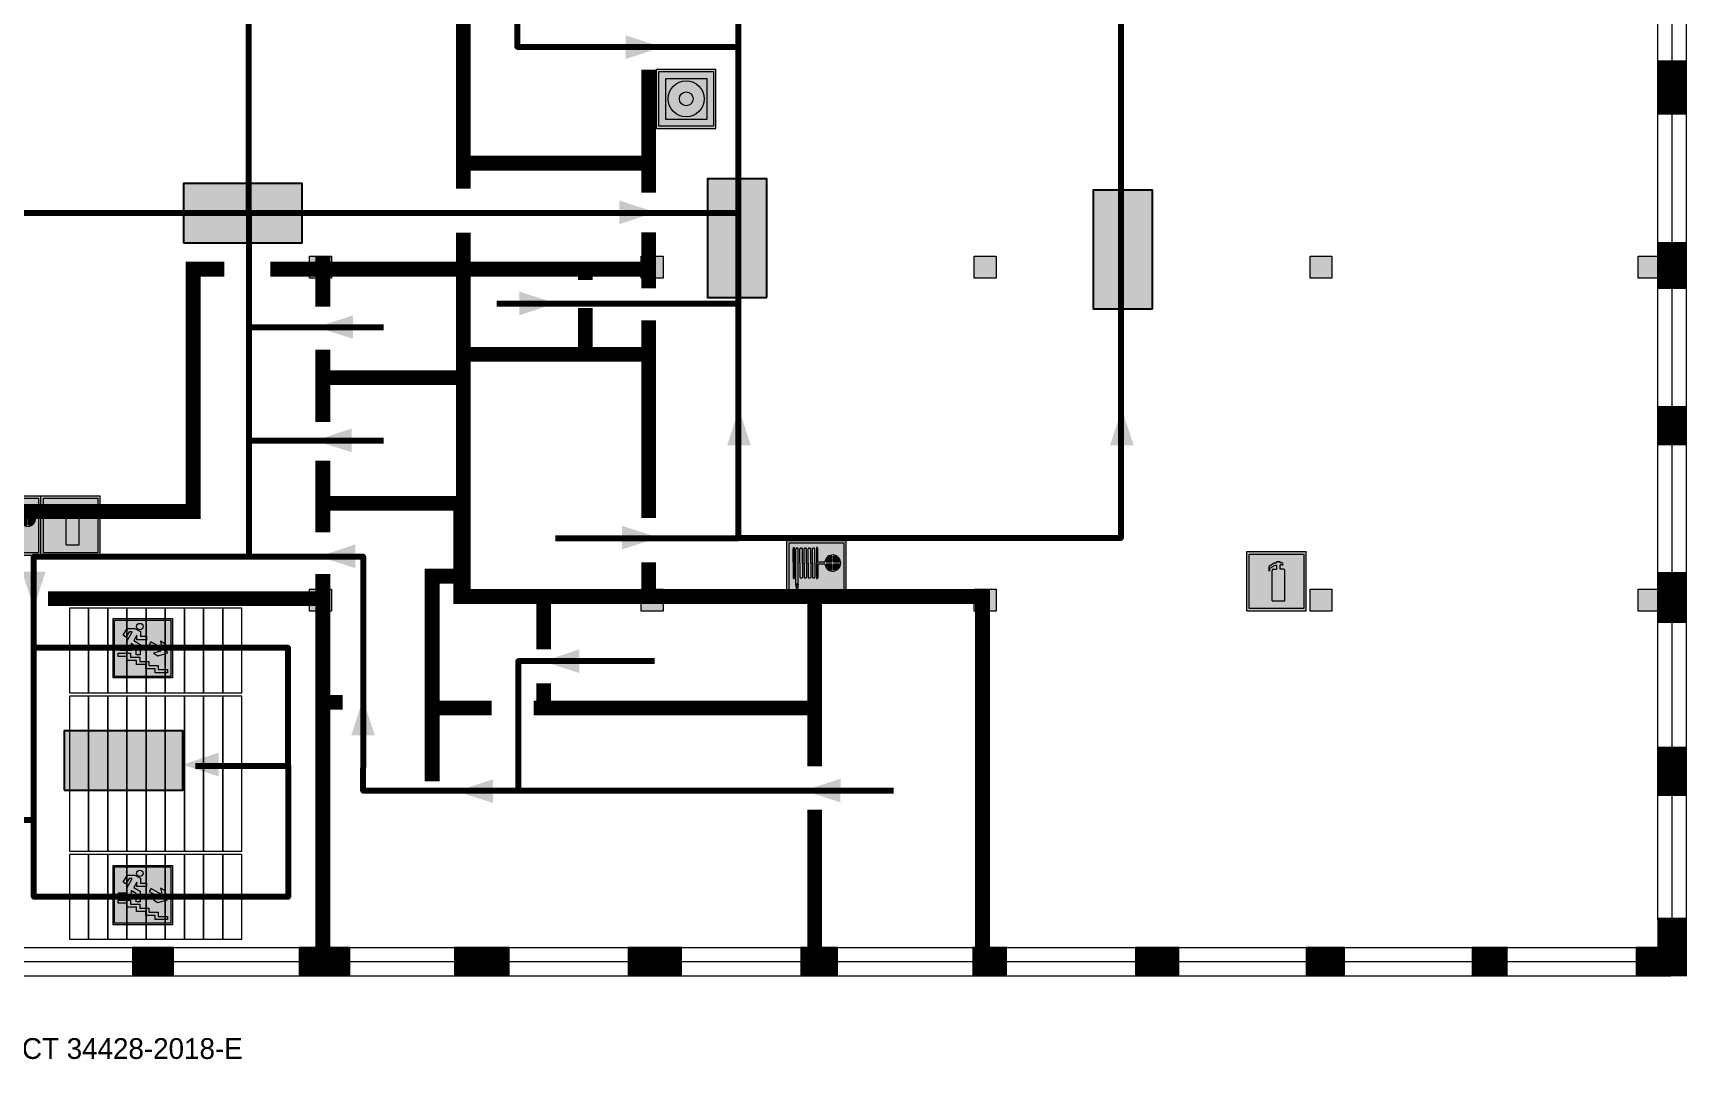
# Model space of a CAD drawing. Header units: millimetres. Extents: x 13810 to 67229, y 12374 to 21950.
# Drawn here: x 24984.7 to 25207.7, y 14562.4 to 14701.5 of the extents above; entities that cross this region are included whole.
import ezdxf

# ---------------------------------------------------------------- set-up
doc = ezdxf.new("R2010")
doc.units = ezdxf.units.MM
doc.layers.add('План_Штампы', color=7, linetype='Continuous')
doc.styles.add('обычный', font='arial.ttf')

# ---------------------------------------------------------------- blocks, each defined once
blk = doc.blocks.new('вниз')
at = {"lineweight": 0, "true_color": 0xffffff}
h = blk.add_hatch(color=7, dxfattribs=at)
h.dxf.hatch_style = 1
h.paths.add_polyline_path([(40994.51, -4472.22), (40986.51, -4472.22), (40986.51, -4480.22), (40994.51, -4480.22)])
h.paths.add_polyline_path([(40994.31, -4472.42), (40994.31, -4480.01), (40986.71, -4480.01), (40986.71, -4472.42)], flags=16)
h.paths.add_polyline_path([(40988.43, -4473.53), (40989.43, -4473.53), (40990.19, -4473.96), (40990.19, -4474.6), (40991, -4474.6), (40991, -4475.06), (40989.73, -4475.06), (40989.73, -4474.46), (40989.3, -4475.18), (40990.17, -4475.7), (40990.17, -4477.11), (40989.63, -4477.11), (40989.63, -4476.01), (40988.94, -4475.59), (40988.94, -4476.46), (40988.94, -4476.46), (40987.47, -4476.46), (40987.26, -4476.46), (40987.26, -4475.92), (40988.4, -4475.92), (40988.4, -4475.2), (40989.1, -4473.99), (40988.66, -4473.99), (40988.24, -4474.7), (40987.86, -4474.47), (40988.41, -4473.56)], flags=0)
h.paths.add_polyline_path([(40990.55, -4473.29, -1), (40989.69, -4473.29, -1)], flags=0)
h.paths.add_polyline_path([(40988.85, -4476.89), (40988.85, -4477.43), (40990.1, -4477.43), (40990.1, -4477.99), (40991.34, -4477.99), (40991.34, -4478.54), (40992.59, -4478.54), (40992.59, -4479.09), (40993.83, -4479.09), (40993.83, -4479.52), (40992.17, -4479.52), (40992.17, -4478.97), (40990.91, -4478.97), (40990.91, -4478.41), (40989.68, -4478.41), (40989.68, -4477.86), (40988.43, -4477.86), (40988.43, -4477.31), (40987.6, -4477.31), (40987.18, -4477.31), (40987.18, -4476.89)], flags=0)
h.paths.add_polyline_path([(40991.61, -4475.33), (40993.12, -4476.2), (40992.9, -4475.27), (40993.48, -4475.6), (40993.83, -4476.88), (40992.56, -4477.22), (40991.97, -4476.88), (40992.9, -4476.61), (40991.38, -4475.74), (40991.58, -4475.39)], flags=0)
h.paths.add_polyline_path([(40990.19, -4473.96), (40989.43, -4473.53), (40988.43, -4473.53), (40988.41, -4473.56), (40987.86, -4474.47), (40988.24, -4474.7), (40988.66, -4473.99), (40989.1, -4473.99), (40988.4, -4475.2), (40988.4, -4475.92), (40987.26, -4475.92), (40987.26, -4476.46), (40987.47, -4476.46), (40988.94, -4476.46), (40988.94, -4476.27), (40988.94, -4475.59), (40989.63, -4476.01), (40989.63, -4477.11), (40990.17, -4477.11), (40990.17, -4475.7), (40989.3, -4475.18), (40989.73, -4474.46), (40989.73, -4475.06), (40991, -4475.06), (40991, -4474.6), (40990.19, -4474.6)], flags=0)
h.paths.add_polyline_path([(40990.55, -4473.29, 1), (40989.69, -4473.29, 1)], flags=0)
h.paths.add_polyline_path([(40991.61, -4475.33), (40991.58, -4475.39), (40991.38, -4475.74), (40992.9, -4476.61), (40991.97, -4476.88), (40992.56, -4477.22), (40993.83, -4476.88), (40993.48, -4475.6), (40992.9, -4475.27), (40993.12, -4476.2)], flags=0)
h.paths.add_polyline_path([(40990.1, -4477.43), (40988.85, -4477.43), (40988.85, -4476.89), (40987.18, -4476.89), (40987.18, -4477.31), (40987.6, -4477.31), (40988.43, -4477.31), (40988.43, -4477.86), (40989.68, -4477.86), (40989.68, -4478.41), (40990.91, -4478.41), (40990.91, -4478.97), (40992.17, -4478.97), (40992.17, -4479.52), (40993.83, -4479.52), (40993.83, -4479.09), (40992.59, -4479.09), (40992.59, -4478.54), (40991.34, -4478.54), (40991.34, -4477.99), (40990.1, -4477.99)], flags=0)
at = {"lineweight": 0}
h = blk.add_hatch(color=126, dxfattribs=at)
h.dxf.hatch_style = 1
h.paths.add_polyline_path([(40994.31, -4472.42), (40986.71, -4472.42), (40986.71, -4480.01), (40994.31, -4480.01)])
h.paths.add_polyline_path([(40988.43, -4473.53), (40989.43, -4473.53), (40990.19, -4473.96), (40990.19, -4474.6), (40991, -4474.6), (40991, -4475.06), (40989.73, -4475.06), (40989.73, -4474.46), (40989.3, -4475.18), (40990.17, -4475.7), (40990.17, -4477.11), (40989.63, -4477.11), (40989.63, -4476.01), (40988.94, -4475.59), (40988.94, -4476.46), (40988.94, -4476.46), (40987.47, -4476.46), (40987.26, -4476.46), (40987.26, -4475.92), (40988.4, -4475.92), (40988.4, -4475.2), (40989.1, -4473.99), (40988.66, -4473.99), (40988.24, -4474.7), (40987.86, -4474.47), (40988.41, -4473.56)], flags=16)
h.paths.add_polyline_path([(40990.55, -4473.29, -1), (40989.69, -4473.29, -1)], flags=16)
h.paths.add_polyline_path([(40988.85, -4476.89), (40988.85, -4477.43), (40990.1, -4477.43), (40990.1, -4477.99), (40991.34, -4477.99), (40991.34, -4478.54), (40992.59, -4478.54), (40992.59, -4479.09), (40993.83, -4479.09), (40993.83, -4479.52), (40992.17, -4479.52), (40992.17, -4478.97), (40990.91, -4478.97), (40990.91, -4478.41), (40989.68, -4478.41), (40989.68, -4477.86), (40988.43, -4477.86), (40988.43, -4477.31), (40987.6, -4477.31), (40987.18, -4477.31), (40987.18, -4476.89)], flags=16)
h.paths.add_polyline_path([(40991.61, -4475.33), (40993.12, -4476.2), (40992.9, -4475.27), (40993.48, -4475.6), (40993.83, -4476.88), (40992.56, -4477.22), (40991.97, -4476.88), (40992.9, -4476.61), (40991.38, -4475.74), (40991.58, -4475.39)], flags=16)
at = {"lineweight": 0, "true_color": 0xffffff}
h = blk.add_hatch(color=7, dxfattribs=at)
h.dxf.hatch_style = 1
h.paths.add_polyline_path([(40989.73, -4474.46), (40989.73, -4475.06), (40991, -4475.06), (40991, -4474.6), (40990.19, -4474.6), (40990.19, -4473.96), (40989.43, -4473.53), (40988.43, -4473.53), (40988.41, -4473.56), (40987.86, -4474.47), (40988.24, -4474.7), (40988.66, -4473.99), (40989.1, -4473.99), (40988.4, -4475.2), (40988.4, -4475.92), (40987.26, -4475.92), (40987.26, -4476.46), (40987.47, -4476.46), (40988.94, -4476.46), (40988.94, -4475.59), (40989.63, -4476.01), (40989.63, -4477.11), (40990.17, -4477.11), (40990.17, -4475.7), (40989.3, -4475.18)])
h.paths.add_polyline_path([(40989.69, -4473.29, 1), (40990.55, -4473.29, 1)])
h.paths.add_polyline_path([(40991.61, -4475.33), (40991.58, -4475.39), (40991.38, -4475.74), (40992.9, -4476.61), (40991.97, -4476.88), (40992.56, -4477.22), (40993.83, -4476.88), (40993.48, -4475.6), (40992.9, -4475.27), (40993.12, -4476.2)])
h.paths.add_polyline_path([(40990.1, -4477.43), (40988.85, -4477.43), (40988.85, -4476.89), (40987.18, -4476.89), (40987.18, -4477.31), (40987.6, -4477.31), (40988.43, -4477.31), (40988.43, -4477.86), (40989.68, -4477.86), (40989.68, -4478.41), (40990.91, -4478.41), (40990.91, -4478.97), (40992.17, -4478.97), (40992.17, -4479.52), (40993.83, -4479.52), (40993.83, -4479.09), (40992.59, -4479.09), (40992.59, -4478.54), (40991.34, -4478.54), (40991.34, -4477.99), (40990.1, -4477.99)])
at = {"color": 126, "lineweight": 0}
for points in [[(40986.51, -4472.22), (40994.51, -4472.22), (40994.51, -4480.22), (40986.51, -4480.22)], [(40986.71, -4472.42), (40994.31, -4472.42), (40994.31, -4480.01), (40986.71, -4480.01)]]:
    blk.add_lwpolyline(points, close=True, dxfattribs=at)
for points in [[(40987.47, -4476.46), (40987.26, -4476.46), (40987.26, -4475.92), (40988.4, -4475.92), (40988.4, -4475.2), (40989.1, -4473.99), (40988.66, -4473.99), (40988.24, -4474.7), (40987.86, -4474.47), (40988.41, -4473.56), (40988.43, -4473.53), (40989.43, -4473.53), (40990.19, -4473.96), (40990.19, -4474.6), (40991, -4474.6), (40991, -4475.06), (40989.73, -4475.06), (40989.73, -4474.46), (40989.3, -4475.18), (40990.17, -4475.7), (40990.17, -4477.11), (40989.63, -4477.11), (40989.63, -4476.01), (40988.94, -4475.59), (40988.94, -4476.46)], [(40987.6, -4477.31), (40987.18, -4477.31), (40987.18, -4476.89), (40988.85, -4476.89), (40988.85, -4477.43), (40990.1, -4477.43), (40990.1, -4477.99), (40991.34, -4477.99), (40991.34, -4478.54), (40992.59, -4478.54), (40992.59, -4479.09), (40993.83, -4479.09), (40993.83, -4479.52), (40992.17, -4479.52), (40992.17, -4478.97), (40990.91, -4478.97), (40990.91, -4478.41), (40989.68, -4478.41), (40989.68, -4477.86), (40988.43, -4477.86), (40988.43, -4477.31), (40987.6, -4477.31)], [(40987.47, -4476.46), (40988.94, -4476.46), (40988.94, -4476.27)], [(40991.58, -4475.39), (40991.38, -4475.74), (40992.9, -4476.61), (40991.97, -4476.88), (40992.56, -4477.22), (40993.83, -4476.88), (40993.48, -4475.6), (40992.9, -4475.27), (40993.12, -4476.2), (40991.61, -4475.33), (40991.58, -4475.39)]]:
    blk.add_lwpolyline(points, dxfattribs=at)
blk.add_circle((40990.12, -4473.29), 0.432, dxfattribs=at)
blk = doc.blocks.new('A$C32E8229D')
at = {"true_color": 0xffffff}
blk.add_hatch(color=7, dxfattribs=at).paths.add_polyline_path([(0, 0), (0, -8), (16, -8), (16, 0)])
h = blk.add_hatch(color=126)
h.paths.add_polyline_path([(0.2, -0.2), (15.8, -0.2), (15.8, -7.8), (0.2, -7.8)])
h.paths.add_polyline_path([(13.49, -2.05), (12.08, -2.05), (11.37, -2.63, 0.162397), (11.29, -2.84), (11.29, -3.63), (10.35, -3.63), (10.35, -4.05), (11.68, -4.05), (11.68, -3.48), (12.26, -4.28), (11.29, -5.1), (11.29, -6.78), (11.85, -6.78), (11.85, -5.44), (12.8, -4.64), (12.8, -5.94), (14.46, -5.94), (14.46, -5.39), (13.45, -5.39), (13.45, -3.97), (12.46, -2.59), (13.15, -2.59), (13.69, -3.34), (14.18, -3)], flags=16)
h.paths.add_polyline_path([(10.74, -1.82, 1), (11.8, -1.82, 1)], flags=16)
h.paths.add_polyline_path([(9.39, -3.59), (5.99, -3.59), (6.56, -3.03), (5.91, -3.03), (5.1, -3.83), (5.91, -4.64), (6.56, -4.64), (5.99, -4.09), (9.39, -4.09)], flags=16)
h.paths.add_polyline_path([(4.29, -1.08), (1.72, -1.08), (1.72, -6.6), (4.29, -6.6)], flags=16)
at = {"color": 126}
blk.add_lwpolyline([(16, -8), (0, -8), (0, 0), (16, 0)], close=True, dxfattribs=at)
blk = doc.blocks.new('A$C7B4425F7')
at = {"true_color": 0xffffff}
blk.add_hatch(color=7, dxfattribs=at).paths.add_polyline_path([(0, 0), (-16, 0), (-16, -8), (0, -8)])
h = blk.add_hatch(color=126)
h.paths.add_polyline_path([(-0.2, -0.2), (-15.8, -0.2), (-15.8, -7.8), (-0.2, -7.8)])
h.paths.add_polyline_path([(-11.76, -2.03), (-11.76, -3.66), (-11.17, -3.66, -0.568275), (-11.17, -6.18), (-12.58, -6.18), (-12.58, -2.03)], flags=16)
h.paths.add_polyline_path([(-13.33, -4.12, -0.495768), (-13.59, -6.18), (-15.03, -6.18), (-15.03, -2.03), (-13.59, -2.03, -0.487973)], flags=16)
h.paths.add_polyline_path([(-10.25, -2.03), (-9.48, -2.03), (-9.48, -6.18), (-10.25, -6.18)], flags=16)
h.paths.add_polyline_path([(-13.84, -3.69), (-14.24, -3.69), (-14.24, -3.03), (-13.9, -3.03, -0.692621)], flags=0)
h.paths.add_polyline_path([(-9.15, -2.03), (-8.4, -2.03), (-8.04, -3.07), (-7.68, -2.03), (-6.93, -2.03), (-7.64, -4.1), (-6.93, -6.18), (-7.68, -6.18), (-8.04, -5.14), (-8.4, -6.18), (-9.15, -6.18), (-8.44, -4.1)], flags=16)
h.paths.add_polyline_path([(-11.76, -4.46), (-11.42, -4.46, -0.692621), (-11.36, -5.12), (-11.76, -5.12)], flags=0)
h.paths.add_polyline_path([(-13.9, -5.2), (-14.24, -5.2), (-14.24, -4.55), (-13.84, -4.55, -0.708038)], flags=0)
edge = h.paths.add_edge_path(flags=16)
edge.add_ellipse((-5.51, -4.08), major_axis=(0, 2.05), ratio=0.586184, start_angle=0, end_angle=360)
edge = h.paths.add_edge_path(flags=0)
edge.add_ellipse((-5.51, -4.08), major_axis=(0, 1.14), ratio=0.454828, start_angle=0, end_angle=360)
h.paths.add_polyline_path([(-4.13, -4.96, 0.377264), (-3.48, -4.52, 0.0555), (-3.16, -2.03), (-1.66, -2.03), (-1.66, -4.96), (-0.96, -4.96), (-0.96, -7.01), (-1.75, -7.01), (-1.75, -6.18), (-3.3, -6.18), (-3.3, -7.02), (-4.13, -7.02)], flags=16)
h.paths.add_polyline_path([(-2.73, -2.91), (-2.28, -2.91), (-2.28, -4.96), (-3.05, -4.96, 0.079136)], flags=0)
at = {"color": 126}
blk.add_lwpolyline([(-16, -8), (0, -8), (0, 0), (-16, 0)], close=True, dxfattribs=at)
blk = doc.blocks.new('A$C54414219')
at = {"true_color": 0xffffff}
h = blk.add_hatch(color=7, dxfattribs=at)
h.paths.add_polyline_path([(2.39, -9.45), (2.39, -18.3), (11.23, -18.3), (11.23, -9.45)], flags=0)
h.paths.add_polyline_path([(10.71, -13.87, -1), (2.92, -13.87, -1)], flags=0)
h.paths.add_polyline_path([(8.3, -13.87, -1), (5.33, -13.87, -1)], flags=0)
h.paths.add_polyline_path([(0.41, -7.47), (0.41, -20.27), (13.21, -20.27), (13.21, -7.47)])
h.paths.add_polyline_path([(0.92, -19.77), (12.71, -19.77), (12.71, -7.98), (0.92, -7.98)], flags=16)
h.paths.add_polyline_path([(11.23, -9.45), (11.23, -18.3), (2.39, -18.3), (2.39, -9.45)], flags=0)
at = {"lineweight": 5}
h = blk.add_hatch(color=242, dxfattribs=at)
h.paths.add_polyline_path([(12.71, -7.98), (0.92, -7.98), (0.92, -19.77), (12.71, -19.77)])
h.paths.add_polyline_path([(11.23, -18.3), (2.39, -18.3), (2.39, -9.45), (11.23, -9.45)], flags=16)
h.paths.add_polyline_path([(10.71, -13.87, -1), (2.92, -13.87, -1)], flags=0)
h.paths.add_polyline_path([(8.3, -13.87, -1), (5.33, -13.87, -1)], flags=0)
at = {"true_color": 0xffffff}
h = blk.add_hatch(color=7, dxfattribs=at)
h.paths.add_polyline_path([(2.39, -9.45), (2.39, -18.3), (11.23, -18.3), (11.23, -9.45)])
h.paths.add_polyline_path([(10.71, -13.87, -1), (2.92, -13.87, -1)], flags=16)
h.paths.add_polyline_path([(8.3, -13.87, -1), (5.33, -13.87, -1)], flags=0)
at = {"lineweight": 5}
h = blk.add_hatch(color=242, dxfattribs=at)
h.paths.add_polyline_path([(2.92, -13.87, 1), (10.71, -13.87, 1)])
h.paths.add_polyline_path([(8.3, -13.87, -1), (5.33, -13.87, -1)], flags=16)
at = {"color": 242, "lineweight": 5}
for p, q in [((0.41, -20.27), (0.41, -7.47)), ((0.41, -7.47), (13.21, -7.47)), ((0.41, -7.47), (13.21, -7.47)), ((13.21, -20.27), (13.21, -7.47)), ((0.41, -20.27), (13.21, -20.27))]:
    blk.add_line(p, q, dxfattribs=at)
for points in [[(0.92, -7.98), (12.71, -7.98), (12.71, -19.77), (0.92, -19.77)], [(2.39, -9.45), (11.23, -9.45), (11.23, -18.3), (2.39, -18.3)]]:
    blk.add_lwpolyline(points, close=True, dxfattribs=at)
for radius in [3.89, 1.49]:
    blk.add_circle((6.81, -13.87), radius, dxfattribs=at)
blk = doc.blocks.new('A$C37112FD5')
at = {"true_color": 0xf5f5ff}
h = blk.add_hatch(color=7, dxfattribs=at)
h.dxf.hatch_style = 1
h.paths.add_polyline_path([(12.8, -7.4), (0, -7.4), (0, -20.2), (12.8, -20.2)])
h.paths.add_polyline_path([(12.29, -7.91), (12.29, -19.69), (0.51, -19.69), (0.51, -7.91)], flags=16)
h.paths.add_polyline_path([(4.98, -9.04, -0.42597), (5.17, -9.22), (5.17, -12.25), (5.17, -15.29, -0.432244), (4.98, -15.47), (4.83, -15.47, -0.42597), (4.64, -15.29), (4.64, -12.25), (4.64, -9.22, -0.432244), (4.83, -9.04)], flags=0)
h.paths.add_polyline_path([(4.28, -9.22), (4.28, -12.25), (4.28, -15.29, -0.432244), (4.09, -15.47), (3.94, -15.47, -0.42597), (3.75, -15.29), (3.75, -12.25), (3.75, -9.22, -0.432244), (3.94, -9.04), (4.09, -9.04, -0.42597)], flags=0)
h.paths.add_polyline_path([(5.72, -9.04), (5.87, -9.04, -0.42597), (6.06, -9.22), (6.06, -12.25), (6.06, -15.29, -0.432244), (5.87, -15.47), (5.72, -15.47, -0.42597), (5.53, -15.29), (5.53, -12.25), (5.53, -9.22, -0.432244)], flags=0)
h.paths.add_polyline_path([(6.42, -8.9), (6.5, -8.9, -0.42597), (6.69, -9.08), (6.69, -12.03), (8.21, -12.03, -15.824349), (8.21, -12.47), (6.69, -12.47), (6.69, -15.42, -0.432244), (6.5, -15.6), (6.42, -15.6)], flags=0)
h.paths.add_polyline_path([(3.39, -9.22), (3.39, -12.25), (3.39, -15.29, -0.432244), (3.2, -15.47), (3.05, -15.47, -0.42597), (2.85, -15.29), (2.85, -12.25), (2.85, -9.22, -0.432244), (3.05, -9.04), (3.2, -9.04, -0.42597)], flags=0)
h.paths.add_polyline_path([(2.5, -9.22), (2.5, -16.71), (1.96, -16.71), (1.96, -9.22, -0.432244), (2.15, -9.04), (2.31, -9.04, -0.42597)], flags=0)
h.paths.add_polyline_path([(1.61, -8.9), (1.61, -15.6), (1.57, -15.6, -0.42597), (1.37, -15.42), (1.37, -12.03), (1.37, -9.09, -0.432244), (1.57, -8.9)], flags=0)
h.paths.add_polyline_path([(9.76, -10.81), (9.76, -12.03), (8.49, -12.03, -0.336371)], flags=0)
h.paths.add_polyline_path([(8.49, -12.47), (9.76, -12.47), (9.76, -13.7, -0.336371)], flags=0)
h.paths.add_polyline_path([(10.11, -10.81, -0.336371), (11.38, -12.03), (10.11, -12.03)], flags=0)
h.paths.add_polyline_path([(10.11, -12.47), (11.38, -12.47, -0.336371), (10.11, -13.7)], flags=0)
h.paths.add_polyline_path([(2.5, -16.84), (2.5, -17.05), (1.97, -17.05), (1.97, -16.84)], flags=0)
h.paths.add_polyline_path([(2.5, -17.24, -0.033778), (2.24, -18.6, -0.033778), (1.97, -17.24)], flags=0)
h = blk.add_hatch(color=242)
h.dxf.hatch_style = 1
h.paths.add_polyline_path([(12.29, -7.91), (0.51, -7.91), (0.51, -19.69), (12.29, -19.69)])
h.paths.add_polyline_path([(6.42, -15.6), (6.42, -8.9), (6.5, -8.9, -0.42597), (6.69, -9.08), (6.69, -12.03), (8.21, -12.03, -15.824349), (8.21, -12.47), (6.69, -12.47), (6.69, -15.42, -0.432244), (6.5, -15.6)], flags=16)
h.paths.add_polyline_path([(5.87, -15.47), (5.72, -15.47, -0.42597), (5.53, -15.29), (5.53, -12.25), (5.53, -9.22, -0.432244), (5.72, -9.04), (5.87, -9.04, -0.42597), (6.06, -9.22), (6.06, -12.25), (6.06, -15.29, -0.432244)], flags=16)
h.paths.add_polyline_path([(4.98, -15.47), (4.83, -15.47, -0.42597), (4.64, -15.29), (4.64, -12.25), (4.64, -9.22, -0.432244), (4.83, -9.04), (4.98, -9.04, -0.42597), (5.17, -9.22), (5.17, -12.25), (5.17, -15.29, -0.432244)], flags=16)
h.paths.add_polyline_path([(4.09, -15.47), (3.94, -15.47, -0.42597), (3.75, -15.29), (3.75, -12.25), (3.75, -9.22, -0.432244), (3.94, -9.04), (4.09, -9.04, -0.42597), (4.28, -9.22), (4.28, -12.25), (4.28, -15.29, -0.432244)], flags=16)
h.paths.add_polyline_path([(3.2, -15.47), (3.05, -15.47, -0.42597), (2.85, -15.29), (2.85, -12.25), (2.85, -9.22, -0.432244), (3.05, -9.04), (3.2, -9.04, -0.42597), (3.39, -9.22), (3.39, -12.25), (3.39, -15.29, -0.432244)], flags=16)
h.paths.add_polyline_path([(2.5, -17.05), (1.97, -17.05), (1.97, -16.84), (2.5, -16.84)], flags=16)
h.paths.add_polyline_path([(2.5, -17.24, -0.033778), (2.24, -18.6, -0.033778), (1.97, -17.24)], flags=16)
h.paths.add_polyline_path([(2.5, -16.71), (1.96, -16.71), (1.96, -9.22, -0.432244), (2.15, -9.04), (2.31, -9.04, -0.42597), (2.5, -9.22)], flags=16)
h.paths.add_polyline_path([(1.61, -15.6), (1.57, -15.6, -0.42597), (1.37, -15.42), (1.37, -12.03), (1.37, -9.09, -0.432244), (1.57, -8.9), (1.61, -8.9)], flags=16)
h.paths.add_polyline_path([(8.49, -12.47), (9.76, -12.47), (9.76, -13.7, -0.336371)], flags=0)
h.paths.add_polyline_path([(10.11, -13.7), (10.11, -12.47), (11.38, -12.47, -0.336371)], flags=0)
h.paths.add_polyline_path([(8.49, -12.03, -0.336371), (9.76, -10.81), (9.76, -12.03)], flags=0)
h.paths.add_polyline_path([(10.11, -12.03), (10.11, -10.81, -0.336371), (11.38, -12.03)], flags=0)
h = blk.add_hatch(color=7, dxfattribs=at)
h.dxf.hatch_style = 1
h.paths.add_polyline_path([(1.61, -8.9), (1.57, -8.9, 0.432244), (1.37, -9.09), (1.37, -12.03), (1.37, -15.42, 0.42597), (1.57, -15.6), (1.61, -15.6)])
h.paths.add_polyline_path([(2.5, -9.22, 0.42597), (2.31, -9.04), (2.15, -9.04, 0.432244), (1.96, -9.22), (1.96, -16.71), (2.5, -16.71)])
h.paths.add_polyline_path([(2.5, -16.84), (1.97, -16.84), (1.97, -17.05), (2.5, -17.05)])
h.paths.add_polyline_path([(2.5, -17.24), (1.97, -17.24, 0.033778), (2.24, -18.6, 0.033778)])
h.paths.add_polyline_path([(3.39, -12.25), (3.39, -9.22, 0.42597), (3.2, -9.04), (3.05, -9.04, 0.432244), (2.85, -9.22), (2.85, -12.25), (2.85, -15.29, 0.42597), (3.05, -15.47), (3.2, -15.47, 0.432244), (3.39, -15.29)])
h.paths.add_polyline_path([(4.28, -12.25), (4.28, -9.22, 0.42597), (4.09, -9.04), (3.94, -9.04, 0.432244), (3.75, -9.22), (3.75, -12.25), (3.75, -15.29, 0.42597), (3.94, -15.47), (4.09, -15.47, 0.432244), (4.28, -15.29)])
h.paths.add_polyline_path([(5.17, -12.25), (5.17, -9.22, 0.42597), (4.98, -9.04), (4.83, -9.04, 0.432244), (4.64, -9.22), (4.64, -12.25), (4.64, -15.29, 0.42597), (4.83, -15.47), (4.98, -15.47, 0.432244), (5.17, -15.29)])
h.paths.add_polyline_path([(6.06, -12.25), (6.06, -9.22, 0.42597), (5.87, -9.04), (5.72, -9.04, 0.432244), (5.53, -9.22), (5.53, -12.25), (5.53, -15.29, 0.42597), (5.72, -15.47), (5.87, -15.47, 0.432244), (6.06, -15.29)])
h.paths.add_polyline_path([(6.69, -12.47), (8.21, -12.47, 15.824349), (8.21, -12.03), (6.69, -12.03), (6.69, -9.08, 0.42597), (6.5, -8.9), (6.42, -8.9), (6.42, -15.6), (6.5, -15.6, 0.432244), (6.69, -15.42)])
h.paths.add_polyline_path([(8.49, -12.47), (9.76, -12.47), (9.76, -13.7, -0.336371)], flags=16)
h.paths.add_polyline_path([(8.49, -12.03, -0.336371), (9.76, -10.81), (9.76, -12.03)], flags=16)
h.paths.add_polyline_path([(10.11, -12.47), (11.38, -12.47, -0.336371), (10.11, -13.7)], flags=16)
h.paths.add_polyline_path([(10.11, -12.03), (10.11, -10.81, -0.336371), (11.38, -12.03)], flags=16)
h = blk.add_hatch(color=242)
h.dxf.hatch_style = 1
h.paths.add_polyline_path([(9.76, -10.81, 0.336371), (8.49, -12.03), (9.76, -12.03)])
h.paths.add_polyline_path([(10.11, -10.81), (10.11, -12.03), (11.38, -12.03, 0.336371)])
h.paths.add_polyline_path([(11.38, -12.47), (10.11, -12.47), (10.11, -13.7, 0.336371)])
h.paths.add_polyline_path([(9.76, -12.47), (8.49, -12.47, 0.336371), (9.76, -13.7)])
at = {"color": 242, "lineweight": 5}
for p, q in [((0, -20.2), (0, -7.4)), ((0, -7.4), (12.8, -7.4)), ((1.37, -12.03), (1.37, -9.08)), ((1.57, -8.9), (1.61, -8.9)), ((1.61, -8.9), (1.61, -15.6)), ((1.96, -16.71), (1.96, -9.22)), ((2.15, -9.04), (2.31, -9.04)), ((2.5, -16.71), (2.5, -9.22)), ((2.85, -12.25), (2.85, -9.22)), ((3.05, -9.04), (3.2, -9.04)), ((3.39, -12.25), (3.39, -9.22)), ((3.75, -12.25), (3.75, -9.22)), ((3.94, -9.04), (4.09, -9.04)), ((4.28, -12.25), (4.28, -9.22)), ((4.64, -12.25), (4.64, -9.22)), ((4.83, -9.04), (4.98, -9.04)), ((5.17, -12.25), (5.17, -9.22)), ((5.53, -12.25), (5.53, -9.22)), ((5.72, -9.04), (5.87, -9.04)), ((6.06, -12.25), (6.06, -9.22)), ((6.42, -8.9), (6.42, -15.6)), ((6.5, -8.9), (6.42, -8.9)), ((6.69, -12.03), (6.69, -9.08)), ((12.8, -20.2), (12.8, -7.4)), ((1.37, -12.03), (1.37, -15.42)), ((2.85, -12.25), (2.85, -15.29)), ((3.39, -12.25), (3.39, -15.29)), ((3.75, -12.25), (3.75, -15.29)), ((4.28, -12.25), (4.28, -15.29)), ((4.64, -12.25), (4.64, -15.29)), ((5.17, -12.25), (5.17, -15.29)), ((5.53, -12.25), (5.53, -15.29)), ((6.06, -12.25), (6.06, -15.29)), ((8.21, -12.03), (6.69, -12.03)), ((8.21, -12.47), (6.69, -12.47)), ((6.69, -12.47), (6.69, -15.42)), ((9.76, -12.03), (8.49, -12.03)), ((9.76, -12.47), (8.49, -12.47)), ((9.76, -10.81), (9.76, -12.03)), ((9.76, -12.47), (9.76, -13.7)), ((10.11, -10.81), (10.11, -12.03)), ((11.38, -12.03), (10.11, -12.03)), ((11.38, -12.47), (10.11, -12.47)), ((10.11, -12.47), (10.11, -13.7)), ((1.57, -15.6), (1.61, -15.6)), ((1.96, -16.71), (2.5, -16.71)), ((1.97, -16.84), (2.5, -16.84)), ((1.97, -17.05), (1.97, -16.84)), ((2.5, -17.05), (1.97, -17.05)), ((1.97, -17.24), (2.5, -17.24)), ((2.5, -16.84), (2.5, -17.05)), ((3.05, -15.47), (3.2, -15.47)), ((3.94, -15.47), (4.09, -15.47)), ((4.83, -15.47), (4.98, -15.47)), ((5.72, -15.47), (5.87, -15.47)), ((6.42, -15.6), (6.5, -15.6)), ((0, -20.2), (12.8, -20.2))]:
    blk.add_line(p, q, dxfattribs=at)
blk.add_lwpolyline([(0.51, -7.91), (12.29, -7.91), (12.29, -19.69), (0.51, -19.69)], close=True, dxfattribs=at)
for centre, radius, start, end in [((1.56, -9.09), 0.182, 87.1027, 180.6071), ((2.15, -9.22), 0.182, 87.1027, 180.6071), ((2.32, -9.22), 0.182, 359.3929, 92.8973), ((3.04, -9.22), 0.182, 87.1027, 180.6071), ((3.21, -9.22), 0.182, 359.3929, 92.8973), ((3.93, -9.22), 0.182, 87.1027, 180.6071), ((4.1, -9.22), 0.182, 359.3929, 92.8973), ((4.82, -9.22), 0.182, 87.1027, 180.6071), ((4.99, -9.22), 0.182, 359.3929, 92.8973), ((5.71, -9.22), 0.182, 87.1027, 180.6071), ((5.88, -9.22), 0.182, 359.3929, 92.8973), ((6.51, -9.09), 0.182, 359.3929, 92.8973), ((9.93, -12.25), 1.74, 187.2319, 172.7681), ((9.93, -12.25), 1.46, 96.9927, 171.3585), ((9.93, -12.25), 1.46, 188.6415, 263.0073), ((9.93, -12.25), 1.46, 8.6415, 83.0073), ((9.93, -12.25), 1.46, 276.9927, 351.3585), ((1.56, -15.42), 0.182, 179.3929, 272.8973), ((12.17, -15.98), 10.27, 187.041, 194.7793), ((-7.7, -15.98), 10.27, 345.2207, 352.959), ((3.04, -15.29), 0.182, 179.3929, 272.8973), ((3.21, -15.29), 0.182, 267.1027, 0.6071), ((3.93, -15.29), 0.182, 179.3929, 272.8973), ((4.1, -15.29), 0.182, 267.1027, 0.6071), ((4.82, -15.29), 0.182, 179.3929, 272.8973), ((4.99, -15.29), 0.182, 267.1027, 0.6071), ((5.71, -15.29), 0.182, 179.3929, 272.8973), ((5.88, -15.29), 0.182, 267.1027, 0.6071), ((6.51, -15.42), 0.182, 267.1027, 0.6071)]:
    blk.add_arc(centre, radius, start, end, dxfattribs=at)
blk = doc.blocks.new('A$C3AD82952')
at = {"true_color": 0xf5f5ff}
h = blk.add_hatch(color=7, dxfattribs=at)
h.dxf.hatch_style = 1
h.paths.add_polyline_path([(8.21, 8.73, 0.414214), (7.89, 9.05), (7.22, 9.05), (7.22, 9.92), (7.59, 9.92, 1), (7.57, 10.36), (7.22, 10.36), (7.22, 10.6), (6.43, 10.6), (6.43, 10.36), (6.01, 10.36), (4.74, 9.59), (4.74, 8.69), (4.98, 8.73), (4.98, 9.26), (6.12, 9.91), (6.43, 9.91), (6.43, 9.05), (5.76, 9.05, 0.414214), (5.44, 8.73), (5.44, 2.2), (8.21, 2.2)], flags=0)
h.paths.add_polyline_path([(12.8, 12.8), (0, 12.8), (0, 0), (12.8, 0)])
h.paths.add_polyline_path([(0.51, 12.29), (12.29, 12.29), (12.29, 0.51), (0.51, 0.51)], flags=16)
h.paths.add_polyline_path([(4.74, 9.59), (6.01, 10.36), (6.43, 10.36), (6.43, 10.6), (7.22, 10.6), (7.22, 10.36), (7.59, 10.36, -0.94586), (7.59, 9.92), (7.22, 9.92), (7.22, 9.05), (7.89, 9.05, -0.414214), (8.21, 8.73), (8.21, 2.2), (5.44, 2.2), (5.44, 8.73, -0.414214), (5.76, 9.05), (6.43, 9.05), (6.43, 9.91), (6.12, 9.91), (4.98, 9.26), (4.98, 8.73), (4.74, 8.69)], flags=0)
h = blk.add_hatch(color=242)
h.dxf.hatch_style = 1
h.paths.add_polyline_path([(12.29, 12.29), (0.51, 12.29), (0.51, 0.51), (12.29, 0.51)])
h.paths.add_polyline_path([(4.74, 8.69), (4.74, 9.59), (6.01, 10.36), (6.43, 10.36), (6.43, 10.6), (7.22, 10.6), (7.22, 10.36), (7.59, 10.36, -0.94586), (7.59, 9.92), (7.22, 9.92), (7.22, 9.05), (7.89, 9.05, -0.414214), (8.21, 8.73), (8.21, 2.2), (5.44, 2.2), (5.44, 8.73, -0.414214), (5.76, 9.05), (6.43, 9.05), (6.43, 9.91), (6.12, 9.91), (4.98, 9.26), (4.98, 8.73)], flags=16)
h = blk.add_hatch(color=7, dxfattribs=at)
h.dxf.hatch_style = 1
h.paths.add_polyline_path([(8.21, 8.73, 0.414214), (7.89, 9.05), (7.22, 9.05), (7.22, 9.92), (7.59, 9.92, 1), (7.57, 10.36), (7.22, 10.36), (7.22, 10.6), (6.43, 10.6), (6.43, 10.36), (6.01, 10.36), (4.74, 9.59), (4.74, 8.69), (4.98, 8.73), (4.98, 9.26), (6.12, 9.91), (6.43, 9.91), (6.43, 9.05), (5.76, 9.05, 0.414214), (5.44, 8.73), (5.44, 2.2), (8.21, 2.2)])
at = {"color": 242, "lineweight": 5}
for p, q in [((0, 0), (0, 12.8)), ((0, 12.8), (12.8, 12.8)), ((12.8, 0), (12.8, 12.8)), ((6.01, 10.36), (4.74, 9.59)), ((4.74, 9.59), (4.74, 8.69)), ((4.74, 8.69), (4.98, 8.73)), ((4.98, 9.26), (6.12, 9.91)), ((4.98, 8.73), (4.98, 9.26)), ((5.44, 2.2), (5.44, 8.73)), ((5.76, 9.05), (6.43, 9.05)), ((6.01, 10.36), (6.43, 10.36)), ((6.12, 9.91), (6.43, 9.91)), ((7.22, 10.6), (6.43, 10.6)), ((6.43, 10.6), (6.43, 10.36)), ((6.43, 9.91), (6.43, 9.05)), ((7.22, 10.36), (7.22, 10.6)), ((7.59, 10.36), (7.22, 10.36)), ((7.22, 9.05), (7.22, 9.92)), ((7.59, 9.92), (7.22, 9.92)), ((7.89, 9.05), (7.22, 9.05)), ((8.21, 2.2), (8.21, 8.73)), ((0, 0), (12.8, 0)), ((5.44, 2.2), (8.21, 2.2))]:
    blk.add_line(p, q, dxfattribs=at)
blk.add_lwpolyline([(0.51, 12.29), (12.29, 12.29), (12.29, 0.51), (0.51, 0.51)], close=True, dxfattribs=at)
for centre, radius, start, end in [((5.76, 8.73), 0.32, 90, 180), ((7.58, 10.14), 0.223, 273.1875, 86.8125), ((7.89, 8.73), 0.32, 0, 90)]:
    blk.add_arc(centre, radius, start, end, dxfattribs=at)

msp = doc.modelspace()

# ---------------------------------------------------------------- hatches: boundary and pattern name
at = {"lineweight": 0}
h = msp.add_hatch(color=256, dxfattribs=at)
h.dxf.hatch_style = 1
h.paths.add_polyline_path([(25024.92, 14671.44), (25021.95, 14671.44), (25021.95, 14668.47), (25024.92, 14668.47)])
h = msp.add_hatch(color=256, dxfattribs=at)
h.dxf.hatch_style = 1
h.paths.add_polyline_path([(25069.67, 14671.44), (25066.71, 14671.44), (25066.71, 14668.47), (25069.67, 14668.47)])
h = msp.add_hatch(color=256, dxfattribs=at)
h.dxf.hatch_style = 1
h.paths.add_polyline_path([(25114.53, 14671.44), (25111.57, 14671.44), (25111.57, 14668.47), (25114.53, 14668.47)])
h = msp.add_hatch(color=256, dxfattribs=at)
h.dxf.hatch_style = 1
h.paths.add_polyline_path([(25159.83, 14671.44), (25156.87, 14671.44), (25156.87, 14668.47), (25159.83, 14668.47)])
h = msp.add_hatch(color=256, dxfattribs=at)
h.dxf.hatch_style = 1
h.paths.add_polyline_path([(25204.1, 14671.44), (25201.13, 14671.44), (25201.13, 14668.47), (25204.1, 14668.47)])
h = msp.add_hatch(color=256, dxfattribs=at)
h.dxf.hatch_style = 1
h.paths.add_polyline_path([(25024.92, 14626.55), (25021.95, 14626.55), (25021.95, 14623.59), (25024.92, 14623.59)])
h = msp.add_hatch(color=256, dxfattribs=at)
h.dxf.hatch_style = 1
h.paths.add_polyline_path([(25069.67, 14626.55), (25066.71, 14626.55), (25066.71, 14623.59), (25069.67, 14623.59)])
h = msp.add_hatch(color=256, dxfattribs=at)
h.dxf.hatch_style = 1
h.paths.add_polyline_path([(25114.53, 14626.55), (25111.57, 14626.55), (25111.57, 14623.59), (25114.53, 14623.59)])
h = msp.add_hatch(color=256, dxfattribs=at)
h.dxf.hatch_style = 1
h.paths.add_polyline_path([(25159.83, 14626.55), (25156.87, 14626.55), (25156.87, 14623.59), (25159.83, 14623.59)])
h = msp.add_hatch(color=256, dxfattribs=at)
h.dxf.hatch_style = 1
h.paths.add_polyline_path([(25204.1, 14626.55), (25201.13, 14626.55), (25201.13, 14623.59), (25204.1, 14623.59)])

# ---------------------------------------------------------------- linework, layer by layer
for points in [[(25203.78, 14581.96), (25203.78, 14815.05)], [(25205.68, 14582.24), (25205.68, 14815.33)], [(25207.64, 14581.93), (25207.64, 14815.03)], [(24891.92, 14578.22), (25205.68, 14578.22)], [(24892.02, 14576.34), (25205.78, 14576.34)], [(24891.76, 14574.42), (25205.52, 14574.42)]]:
    msp.add_lwpolyline(points, dxfattribs=at)
at = {"color": 126, "lineweight": 100, "true_color": 0x008754}
for points in [[(25013.81, 14677.28), (25013.81, 14810.7)], [(25055.13, 14633.43), (25079.8, 14633.43), (25079.8, 14787.23), (25079.8, 14787.23)], [(25131.38, 14787.22), (25131.38, 14633.43), (25079.8, 14633.43)], [(25049.95, 14755.88), (25049.95, 14699.63), (25079.8, 14699.63)], [(24942.26, 14613.92), (24942.26, 14635.6), (24964.9, 14635.6), (24964.9, 14677.28), (25013.81, 14677.28), (25013.81, 14630.94)], [(24964.9, 14677.28), (25079.8, 14677.28)], [(25047.25, 14665.05), (25079.8, 14665.05)], [(25031.93, 14661.83), (25013.81, 14661.83)], [(25013.81, 14646.59), (25031.93, 14646.59)], [(24984.79, 14595.39), (24984.79, 14630.94), (25029.22, 14630.94), (25029.22, 14602.44)], [(25019.1, 14602.71), (25019.1, 14618.64), (24984.79, 14618.64)], [(25068.48, 14616.84), (25050.09, 14616.84), (25050.09, 14599.35)], [(25006.59, 14602.71), (25019.1, 14602.71), (25019.1, 14585.08), (24984.79, 14585.08), (24984.79, 14595.39), (24928.01, 14595.39)], [(25100.73, 14599.35), (25029.22, 14599.35), (25029.22, 14602.44)]]:
    msp.add_lwpolyline(points, dxfattribs=at)
at = {"lineweight": 100, "const_width": 2}
for points in [[(25042.71, 14713.04), (25042.71, 14680.51)], [(25067.69, 14680), (25067.69, 14696.56)], [(25042.8, 14683.96), (25067.46, 14683.96)], [(25042.71, 14674.6), (25042.71, 14625.55)], [(25067.69, 14667.11), (25067.69, 14674.64)], [(25023.76, 14664.63), (25023.76, 14671.44)], [(25006.28, 14642.56), (25006.28, 14669.68), (25010.48, 14669.68)], [(25016.68, 14669.68), (25023.04, 14669.68), (25023.04, 14669.68), (25023.04, 14669.68)], [(25023.04, 14669.68), (25047.03, 14669.68)], [(25045.11, 14669.68), (25067.49, 14669.68)], [(25059.16, 14669.68), (25059.16, 14668.23)], [(25059.16, 14658.19), (25059.16, 14664.45)], [(25067.69, 14636.14), (25067.69, 14662.78)], [(25023.76, 14649.06), (25023.76, 14658.83)], [(25042.38, 14658.19), (25067.49, 14658.19)], [(25023.76, 14655.06), (25042.38, 14655.06)], [(25023.76, 14634.19), (25023.76, 14643.87)], [(25023.76, 14638.11), (25042.38, 14638.11), (25042.38, 14628.29), (25038.51, 14628.29), (25038.51, 14600.65), (25038.51, 14610.53), (25046.53, 14610.53)], [(25067.69, 14625.55), (25067.69, 14630.15)], [(25053.54, 14625.55), (25042.38, 14625.55), (25042.38, 14628.29)], [(25053.54, 14625.55), (25053.54, 14618.45)], [(25053.54, 14625.55), (25112.71, 14625.55), (25112.71, 14577.73)], [(25090.09, 14626.19), (25090.09, 14602.68)], [(25053.54, 14610.53), (25053.54, 14613.86)], [(25052.19, 14610.53), (25090.09, 14610.53)], [(25090.09, 14596.81), (25090.09, 14576.27)]]:
    msp.add_lwpolyline(points, dxfattribs=at)
at = {"lineweight": 0}
for points, const_width in [([(25205.68, 14697.85), (25205.68, 14690.5)], 4), ([(25205.68, 14673.36), (25205.68, 14667.01)], 4), ([(25205.68, 14651.25), (25205.68, 14645.93)], 4), ([(25205.68, 14628.84), (25205.68, 14621.96)], 4), ([(25023.76, 14628.59), (25023.76, 14576.32)], 2), ([(24986.71, 14625.25), (25023.76, 14625.25)], 2), ([(25023.76, 14611.28), (25026.43, 14611.28)], 2), ([(25205.68, 14605.32), (25205.68, 14598.66)], 4), ([(25205.68, 14582.24), (25205.68, 14576.34), (25200.77, 14576.34)], 4), ([(25003.69, 14576.34), (24998.03, 14576.34)], 4), ([(25027.49, 14576.34), (25020.53, 14576.34)], 4), ([(25048.96, 14576.34), (25041.44, 14576.34)], 4), ([(25072.2, 14576.34), (25064.89, 14576.34)], 4), ([(25093.22, 14576.34), (25088.13, 14576.34)], 4), ([(25116.01, 14576.34), (25111.36, 14576.34)], 4), ([(25139.25, 14576.34), (25133.27, 14576.34)], 4), ([(25161.6, 14576.34), (25156.29, 14576.34)], 4), ([(25183.51, 14576.34), (25178.64, 14576.34)], 4)]:
    msp.add_lwpolyline(points, dxfattribs=dict(at, const_width=const_width))
for points in [[(25021.95, 14671.44), (25024.92, 14671.44), (25024.92, 14668.47), (25021.95, 14668.47)], [(25066.71, 14671.44), (25069.67, 14671.44), (25069.67, 14668.47), (25066.71, 14668.47)], [(25111.57, 14671.44), (25114.53, 14671.44), (25114.53, 14668.47), (25111.57, 14668.47)], [(25156.87, 14671.44), (25159.83, 14671.44), (25159.83, 14668.47), (25156.87, 14668.47)], [(25201.13, 14671.44), (25204.1, 14671.44), (25204.1, 14668.47), (25201.13, 14668.47)], [(25021.95, 14626.55), (25024.92, 14626.55), (25024.92, 14623.59), (25021.95, 14623.59)], [(25066.71, 14626.55), (25069.67, 14626.55), (25069.67, 14623.59), (25066.71, 14623.59)], [(25111.57, 14626.55), (25114.53, 14626.55), (25114.53, 14623.59), (25111.57, 14623.59)], [(25156.87, 14626.55), (25159.83, 14626.55), (25159.83, 14623.59), (25156.87, 14623.59)], [(25201.13, 14626.55), (25204.1, 14626.55), (25204.1, 14623.59), (25201.13, 14623.59)], [(24989.61, 14612.57), (24992.19, 14612.57), (24992.19, 14623.99), (24989.61, 14623.99)], [(24992.19, 14612.57), (24994.78, 14612.57), (24994.78, 14623.99), (24992.19, 14623.99)], [(24994.78, 14612.57), (24997.36, 14612.57), (24997.36, 14623.99), (24994.78, 14623.99)], [(24997.36, 14612.57), (24999.94, 14612.57), (24999.94, 14623.99), (24997.36, 14623.99)], [(24999.94, 14612.57), (25002.53, 14612.57), (25002.53, 14623.99), (24999.94, 14623.99)], [(25002.53, 14612.57), (25005.11, 14612.57), (25005.11, 14623.99), (25002.53, 14623.99)], [(25005.11, 14612.57), (25007.69, 14612.57), (25007.69, 14623.99), (25005.11, 14623.99)], [(25007.69, 14612.57), (25010.27, 14612.57), (25010.27, 14623.99), (25007.69, 14623.99)], [(25010.27, 14612.57), (25012.86, 14612.57), (25012.86, 14623.99), (25010.27, 14623.99)], [(24989.61, 14591.23), (24992.19, 14591.23), (24992.19, 14612.11), (24989.61, 14612.11)], [(24992.19, 14591.23), (24994.78, 14591.23), (24994.78, 14612.11), (24992.19, 14612.11)], [(24994.78, 14591.23), (24997.36, 14591.23), (24997.36, 14612.11), (24994.78, 14612.11)], [(24997.36, 14591.23), (24999.94, 14591.23), (24999.94, 14612.11), (24997.36, 14612.11)], [(24999.94, 14591.23), (25002.53, 14591.23), (25002.53, 14612.11), (24999.94, 14612.11)], [(25002.53, 14591.23), (25005.11, 14591.23), (25005.11, 14612.11), (25002.53, 14612.11)], [(25005.11, 14591.23), (25007.69, 14591.23), (25007.69, 14612.11), (25005.11, 14612.11)], [(25007.69, 14591.23), (25010.27, 14591.23), (25010.27, 14612.11), (25007.69, 14612.11)], [(25010.27, 14591.23), (25012.86, 14591.23), (25012.86, 14612.11), (25010.27, 14612.11)], [(24989.61, 14579.36), (24992.19, 14579.36), (24992.19, 14590.78), (24989.61, 14590.78)], [(24992.19, 14579.36), (24994.78, 14579.36), (24994.78, 14590.78), (24992.19, 14590.78)], [(24994.78, 14579.36), (24997.36, 14579.36), (24997.36, 14590.78), (24994.78, 14590.78)], [(24997.36, 14579.36), (24999.94, 14579.36), (24999.94, 14590.78), (24997.36, 14590.78)], [(24999.94, 14579.36), (25002.53, 14579.36), (25002.53, 14590.78), (24999.94, 14590.78)], [(25002.53, 14579.36), (25005.11, 14579.36), (25005.11, 14590.78), (25002.53, 14590.78)], [(25005.11, 14579.36), (25007.69, 14579.36), (25007.69, 14590.78), (25005.11, 14590.78)], [(25007.69, 14579.36), (25010.27, 14579.36), (25010.27, 14590.78), (25007.69, 14590.78)], [(25010.27, 14579.36), (25012.86, 14579.36), (25012.86, 14590.78), (25010.27, 14590.78)]]:
    msp.add_lwpolyline(points, close=True, dxfattribs=at)
at = {"lineweight": 100, "const_width": 2, "elevation": 2}
msp.add_lwpolyline([(24978.74, 14599.69), (24978.74, 14637.02), (25006.28, 14637.02), (25006.28, 14646.53)], dxfattribs=at)
at = {"layer": 'План_Штампы', "color": 126, "true_color": 0x008754}
for points in [[(25064.6, 14698), (25064.61, 14701.19), (25069.5, 14699.62)], [(25063.74, 14675.74), (25063.75, 14678.93), (25068.64, 14677.35)], [(25050.26, 14663.46), (25050.27, 14666.65), (25055.16, 14665.08)], [(25027.85, 14663.47), (25027.85, 14660.28), (25022.95, 14661.85)], [(25081.48, 14645.92), (25078.29, 14645.93), (25079.86, 14650.83)], [(25133.1, 14645.92), (25129.91, 14645.92), (25131.49, 14650.82)], [(25027.65, 14648.19), (25027.65, 14645), (25022.75, 14646.57)], [(25064.12, 14631.89), (25064.12, 14635.08), (25069.02, 14633.51)], [(25028.13, 14632.57), (25028.13, 14629.38), (25023.23, 14630.95)], [(24983.2, 14628.91), (24986.39, 14628.91), (24984.82, 14624.01)], [(25058.37, 14618.42), (25058.37, 14615.23), (25053.47, 14616.8)], [(25030.79, 14606.82), (25027.6, 14606.82), (25029.17, 14611.72)], [(25009.74, 14604.49), (25009.73, 14601.3), (25004.83, 14602.87)], [(25046.7, 14600.91), (25046.7, 14597.72), (25041.8, 14599.29)], [(25093.57, 14600.99), (25093.56, 14597.8), (25088.67, 14599.38)]]:
    msp.add_solid(points, dxfattribs=at)

# ---------------------------------------------------------------- block references
for name, p, xscale, yscale, zscale in [('A$C54414219', (25068.51, 14701.31), 0.625, 0.625, 0.625), ('A$C37112FD5', (24977.77, 14643.75), 0.6249984004534781, 0.6249984004534781, 0.6249984004534781), ('A$C3AD82952', (24985.77, 14631.13), 0.625, 0.625, 0.625), ('A$C37112FD5', (25086.31, 14637.72), 0.6249984004534781, 0.6249984004534781, 0.6249984004534781), ('A$C3AD82952', (25148.35, 14623.6), 0.625, 0.625, 0.625)]:
    msp.add_blockref(name, p, dxfattribs=dict(xscale=xscale, yscale=yscale, zscale=zscale))
at = {"xscale": -1, "rotation": 90}
for p in [(25075.62, 14681.84), (25127.64, 14680.33)]:
    msp.add_blockref('A$C32E8229D', p, dxfattribs=at)
at = {"color": 126, "true_color": 0x008754}
for p in [(-15991.02, 19094.79), (-15991.02, 19061.52)]:
    msp.add_blockref('вниз', p, dxfattribs=at)
at = {"layer": 'План_Штампы', "color": 126, "true_color": 0x008754, "xscale": -1}
msp.add_blockref('A$C32E8229D', (25020.99, 14681.21), dxfattribs=at)
at = {"layer": 'План_Штампы'}
msp.add_blockref('A$C7B4425F7', (25004.9, 14607.44), dxfattribs=at)

# ---------------------------------------------------------------- texts
at = {"lineweight": 0, "insert": (24938.93, 14564.21), "char_height": 2.8, "width": 191.3484, "attachment_point": 5, "style": 'обычный'}
msp.add_mtext('\\pi-8.4,l8.4,t8.4;{\\fProxima Nova Rg|b0|i0|c204|p2;ИЗГОТОВИТЕЛЬ: ИП АНДРЕЕВ А. А.\\fProxima Nova Rg|b0|i0|c0|p2; \\fProxima Nova Rg|b0|i0|c204|p2;ФП-24 - 2022/ 200-25-1440 ГОСТ 34428-2018-Е\\H1.2266x; }', dxfattribs=at)

doc.saveas('drawing.dxf')
